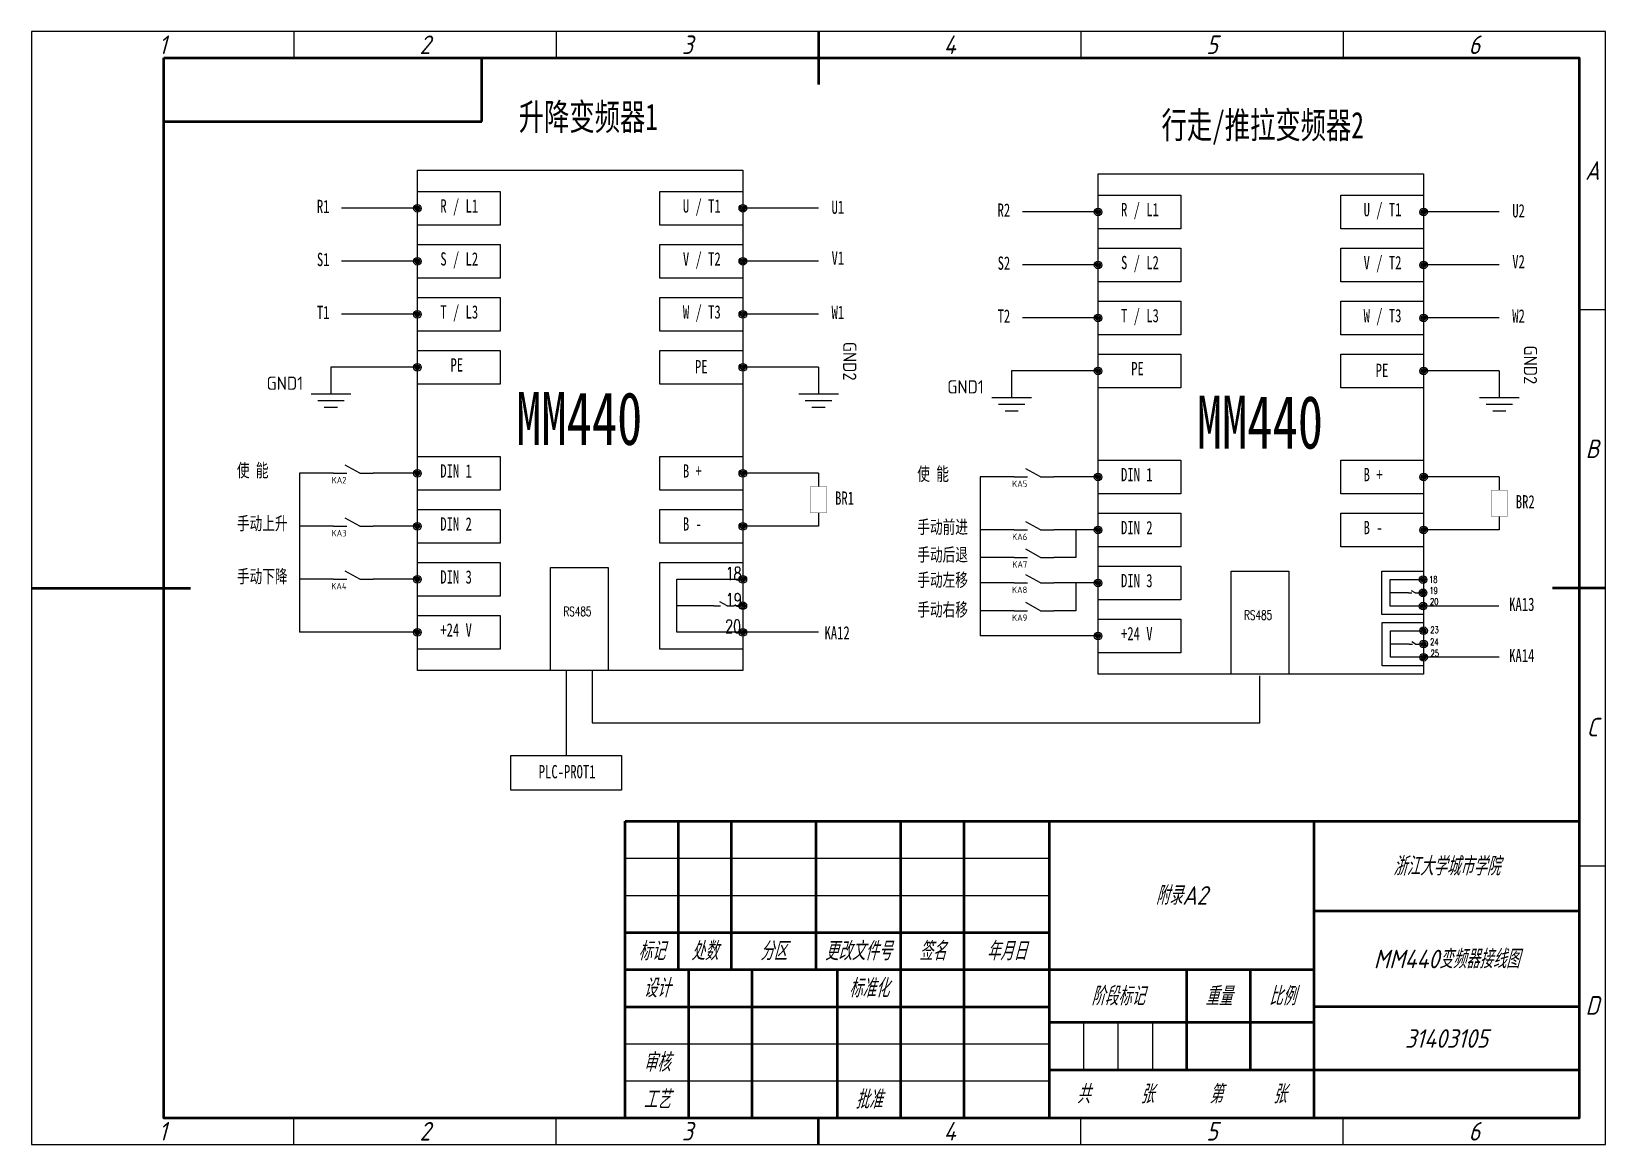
# Model space of a CAD drawing. Header units: millimetres. Extents: x -405 to 937, y 420 to 1151.
# Drawn here: x -49.4 to 247.6, y 940.9 to 1150.9 of the extents above; entities that cross this region are included whole.
import ezdxf
from ezdxf.enums import TextEntityAlignment as Align

# ---------------------------------------------------------------- set-up
doc = ezdxf.new("R2010")
doc.units = ezdxf.units.MM
doc.layers.get('0').update_dxf_attribs({"lineweight": 25})
for name, color, linetype in [('dim', 7, 'Continuous'), ('dim @ 1', 7, 'Continuous'), ('TAGS', 51, 'Continuous')]:
    doc.layers.add(name, color=color, linetype=linetype)
for name, color, linetype, lineweight in [('文字', 254, 'Continuous', 25), ('表格图、流程图中主要表示线', 53, 'Continuous', 50), ('辅助线、网格线、投射线', 215, 'Continuous', 25)]:
    doc.layers.add(name, color=color, linetype=linetype, lineweight=lineweight)
doc.styles.add('GBeitc-35', font='gbeitc.shx', dxfattribs={"height": 3.5, "bigfont": 'gbcbig.shx'})
doc.styles.add('WD_IEC', font='ISOCP2.shx', dxfattribs={"width": 0.9, "height": 4, "bigfont": 'gbcbig.shx'})
doc.styles.add('字母', font='complex.shx', dxfattribs={"width": 0.7})
doc.styles.add('工程字', font='', dxfattribs={"width": 0.7})
doc.styles.get('工程字').set_extended_font_data('FangSong_GB2312')

# ---------------------------------------------------------------- blocks, each defined once
blk = doc.blocks.new('A4横向')
at = {"layer": '表格图、流程图中主要表示线'}
for p, q in [((148.5, 210), (148.5, 200)), ((85, 193), (85, 205)), ((25, 193), (85, 193)), ((0, 105), (30, 105)), ((297, 105), (287, 105)), ((148.5, 0), (148.5, 5))]:
    blk.add_line(p, q, dxfattribs=at)
blk.add_lwpolyline([(25, 205), (292, 205), (292, 5), (25, 5)], close=True, dxfattribs=at)
at = {"layer": '辅助线、网格线、投射线'}
for p, q in [((49.5, 210), (49.5, 205)), ((99, 210), (99, 205)), ((198, 210), (198, 205)), ((247.5, 210), (247.5, 205)), ((297, 157.5), (292, 157.5)), ((297, 52.5), (292, 52.5)), ((49.5, 0), (49.5, 5)), ((99, 0), (99, 5)), ((198, 0), (198, 5)), ((247.5, 0), (247.5, 5))]:
    blk.add_line(p, q, dxfattribs=at)
blk.add_lwpolyline([(0, 0), (297, 0), (297, 210), (0, 210)], close=True, dxfattribs=at)
at = {"layer": '文字', "char_height": 3.5, "attachment_point": 5, "style": 'GBeitc-35'}
for s, width, insert in [('1', 5.5423, (24.75, 207.5)), ('2', 5.5423, (74.25, 207.5)), ('3', 5.5423, (123.75, 207.5)), ('4', 5.5423, (173.25, 207.5)), ('5', 5.5423, (222.75, 207.5)), ('6', 5.5423, (272.25, 207.5)), ('A', 3.5, (294.5, 183.75)), ('B', 3.5, (294.5, 131.25)), ('C', 3.5, (294.5, 78.75)), ('D', 3.5, (294.5, 26.25)), ('1', 6.2802, (24.75, 2.5)), ('2', 6.2802, (74.25, 2.5)), ('3', 6.2802, (123.75, 2.5)), ('4', 6.2802, (173.25, 2.5)), ('5', 6.2802, (222.75, 2.5)), ('6', 6.2802, (272.25, 2.5))]:
    blk.add_mtext_dynamic_manual_height_columns(s, width=width, gutter_width=17.5, heights=[0], dxfattribs=dict(at, insert=insert))
at = {"layer": '文字', "style": 'GBeitc-35'}
blk.add_attdef('产品图号', text='', height=3.5, rotation=180, dxfattribs=at).set_placement((55, 199), align=Align.MIDDLE_CENTER)
blk = doc.blocks.new('标题栏')
at = {"layer": '表格图、流程图中主要表示线'}
for p, q in [((-180, 0), (-180, 56)), ((-180, 56), (0, 56)), ((-170, 56), (-170, 28)), ((-160, 56), (-160, 28)), ((-144, 56), (-144, 28)), ((-128, 56), (-128, 0)), ((-116, 0), (-116, 56)), ((-100, 56), (-100, 0)), ((-50, 0), (-50, 56)), ((0, 39), (-50, 39)), ((-180, 35), (-100, 35)), ((-180, 28), (-50, 28)), ((-168, 0), (-168, 28)), ((-156, 0), (-156, 28)), ((-140, 28), (-140, 0)), ((-74, 9), (-74, 28)), ((-62, 9), (-62, 28)), ((-180, 21), (-100, 21)), ((0, 21), (-50, 21)), ((-50, 18), (-100, 18)), ((0, 9), (-100, 9))]:
    blk.add_line(p, q, dxfattribs=at)
at = {"layer": '辅助线、网格线、投射线'}
for p, q in [((-180, 49), (-100, 49)), ((-180, 42), (-100, 42)), ((-93.5, 18), (-93.5, 9)), ((-87, 18), (-87, 9)), ((-80.5, 18), (-80.5, 9)), ((-180, 14), (-100, 14)), ((-180, 7), (-100, 7))]:
    blk.add_line(p, q, dxfattribs=at)
at = {"layer": '文字', "char_height": 3.5, "attachment_point": 5, "style": 'GBeitc-35'}
for s, width, insert in [('标记', 10, (-175, 31.5)), ('处数', 10, (-165, 31.5)), ('分区', 16, (-152, 31.5)), ('更改文件号', 16, (-136, 31.5)), ('签名', 12, (-122, 31.5)), ('年月日', 16, (-108, 31.5)), ('设计', 12, (-174, 24.5)), ('标准化', 12, (-134, 24.5)), ('阶段标记', 26, (-87, 23)), ('重量', 12, (-68, 23)), ('比例', 12, (-56, 23)), ('审核', 12, (-174, 10.5)), ('共     张', 25, (-87.5, 4.5)), ('第     张', 25, (-62.5, 4.5)), ('工艺', 12, (-174, 3.5)), ('批准', 12, (-134, 3.5))]:
    blk.add_mtext_dynamic_manual_height_columns(s, width=width, gutter_width=17.5, heights=[0], dxfattribs=dict(at, insert=insert))
at = {"layer": '文字', "style": 'GBeitc-35'}
for tag, p in [('单位名称', (-25, 47.5)), ('材料标记', (-75, 42)), ('图样名称', (-25, 30)), ('设计签名', (-162, 24.5)), ('设计年月日', (-148, 24.5)), ('标准化签名', (-122, 24.5)), ('标准化年月日', (-108, 24.5)), ('图样代号', (-25, 15)), ('共几', (-87.5, 4.5)), ('第几', (-62.5, 4.5))]:
    blk.add_attdef(tag, text='', height=3.5, dxfattribs=at).set_placement(p, align=Align.MIDDLE_CENTER)
blk = doc.blocks.new('WDDOT')
for radius in [0.72, 0.449, 0.223]:
    blk.add_circle((0, 0), radius)
blk = doc.blocks.new('VGND2')
for p, q in [((0, 0), (0, -5)), ((-3.75, -5), (3.75, -5)), ((-2.5, -6.25), (2.5, -6.25)), ((-1.25, -7.5), (1.25, -7.5))]:
    blk.add_line(p, q)
at = {"style": 'WD_IEC'}
for tag, p in [('INST', (-5.25, 2.75)), ('LOC', (-5.25, -0.75)), ('TAG1', (-5.25, -4.25))]:
    blk.add_attdef(tag, text='', height=2.5, dxfattribs=at).set_placement(p, align=Align.RIGHT)
at = {"style": 'WD_IEC', "flags": 1}
blk.add_attdef('X2TERM01', (0, 0), '', height=0.32, dxfattribs=at)
blk = doc.blocks.new('HGND2')
for p, q in [((5, -3.75), (5, 3.75)), ((0, 0), (5, 0)), ((6.25, -2.5), (6.25, 2.5)), ((7.5, -1.25), (7.5, 1.25))]:
    blk.add_line(p, q)
at = {"style": 'WD_IEC'}
for tag, p in [('INST', (2.5, 11.63)), ('LOC', (2.5, 8.13)), ('TAG1', (2.5, 4.63))]:
    blk.add_attdef(tag, text='', height=2.5, dxfattribs=at).set_placement(p, align=Align.RIGHT)
at = {"style": 'WD_IEC', "flags": 1}
blk.add_attdef('X4TERM01', (0, 0), '', height=0.32, dxfattribs=at)
blk = doc.blocks.new('VDV1_1-')
at = {"const_width": 0.25}
blk.add_lwpolyline([(-10, -12), (-10, 0), (10, 0), (10, -12)], close=True, dxfattribs=at)
at = {"style": 'WD_IEC'}
for tag, p in [('INST', (-12.6, 4.4)), ('LOC', (-12.6, 0.9)), ('RATING4', (-12.3, -8.8)), ('RATING3', (-12.3, -5.6)), ('DESC1', (-12.6, -11.9)), ('TAG1', (-12.6, -2.6)), ('WDTAGALT', (-12.6, -22.3)), ('DESC2', (-12.6, -15.4)), ('DESC3', (-12.6, -18.9))]:
    blk.add_attdef(tag, text='', height=2.5, dxfattribs=at).set_placement(p, align=Align.RIGHT)
for tag, p in [('TERM01', (-0.6, 0.2)), ('TERM02', (12.6, -5.6))]:
    blk.add_attdef(tag, p, '', height=2, rotation=90, dxfattribs=at)
at = {"style": 'WD_IEC', "flags": 1}
for tag, p, height in [('X2TERM01', (0, 0), 0.32), ('X1TERM02', (10, -6), 0.32), ('CAT', (11.2, -11.1), 1.5), ('ASSYCODE', (11.3, -12.4), 1), ('MFG', (11.3, -9.2), 1.5), ('FAMILY', (11.3, -13.9), 1), ('CATDESC', (11.3, -15.3), 1), ('WDTYPE', (11.3, -16.7), 1)]:
    blk.add_attdef(tag, p, '', height=height, dxfattribs=at)
at = {"style": 'WD_IEC'}
for tag, p in [('RATING2', (-0.2, -9)), ('RATING1', (-0.2, -5.6))]:
    blk.add_attdef(tag, text='', height=2.5, dxfattribs=at).set_placement(p, align=Align.CENTER)
blk = doc.blocks.new('HSS21')
for p, q in [((-7.5, 0), (-2.5, 0)), ((2.5, 0), (-3.12, -3.12)), ((2.5, 0), (7.5, 0))]:
    blk.add_line(p, q)
at = {"style": 'WD_IEC'}
for tag, p in [('INST', (-2.5, 13.62)), ('LOC', (-2.5, 10.12)), ('TAG2', (-2.56, 1.34)), ('DESC2', (-2.5, -13.5)), ('DESC1', (-2.5, -10)), ('DESC3', (-2.5, -17))]:
    blk.add_attdef(tag, text='', height=2.5, dxfattribs=at).set_placement(p, align=Align.RIGHT)
for tag, p, height, flags in [('X4TERM01', (-7.5, 0), 0.32, 1), ('TERM01', (-7.5, 1), 2, 8), ('X1TERM02', (7.5, 0), 0.32, 1), ('X2LINK', (0, -0.5), 0.32, 1), ('X8LINK', (0, -2), 0.32, 1), ('CONTACT', (6.5, -2.25), 1, 1), ('FAMILY', (6.5, -3.75), 1, 1), ('COMMON', (7.75, -3.5), 1, 1)]:
    blk.add_attdef(tag, p, '', height=height, dxfattribs=dict(at, flags=flags))
at = {"style": 'WD_IEC', "flags": 8}
for tag, height, p in [('TERM02', 2, (7.5, 1)), ('XREF', 2.5, (-2.5, -6.25))]:
    blk.add_attdef(tag, text='', height=height, dxfattribs=at).set_placement(p, align=Align.RIGHT)
at = {"lineweight": 15, "style": 'WD_IEC'}
blk.add_attdef('STATE', (2.5, -6.35), '', height=2.5, dxfattribs=at)

msp = doc.modelspace()

# ---------------------------------------------------------------- linework, layer by layer
at = {"layer": 'dim'}
for p, q in [((23.44, 1117.55), (9.14, 1117.55)), ((99.14, 1117.55), (84.85, 1117.55)), ((151.88, 1116.86), (137.59, 1116.86)), ((227.59, 1116.86), (213.29, 1116.86)), ((23.44, 1107.55), (9.14, 1107.55)), ((99.14, 1107.55), (84.85, 1107.55)), ((151.88, 1106.86), (137.59, 1106.86)), ((227.59, 1106.86), (213.29, 1106.86)), ((23.44, 1097.55), (9.14, 1097.55)), ((99.14, 1097.55), (84.85, 1097.55)), ((151.88, 1096.86), (137.59, 1096.86)), ((227.59, 1096.86), (213.29, 1096.86)), ((15.28, 1087.55), (7.13, 1087.55)), ((23.44, 1087.55), (9.14, 1087.55)), ((23.44, 1087.55), (15.28, 1087.55)), ((99.14, 1087.55), (84.85, 1087.55)), ((143.72, 1086.86), (135.57, 1086.86)), ((151.88, 1086.86), (143.72, 1086.86)), ((227.59, 1086.86), (213.29, 1086.86)), ((1.21, 1067.55), (1.21, 1037.55)), ((7.6, 1067.55), (1.21, 1067.55)), ((23.44, 1067.55), (15.1, 1067.55)), ((99.14, 1067.55), (84.85, 1067.55)), ((99.14, 1067.55), (99.14, 1065.07)), ((129.65, 1066.86), (129.65, 1036.86)), ((136.04, 1066.86), (129.65, 1066.86)), ((151.88, 1066.86), (143.54, 1066.86)), ((227.59, 1066.86), (213.29, 1066.86)), ((227.59, 1066.86), (227.59, 1064.38)), ((7.6, 1057.55), (1.21, 1057.55)), ((23.44, 1057.55), (15.1, 1057.55)), ((99.14, 1057.55), (84.85, 1057.55)), ((99.14, 1060.07), (99.14, 1057.55)), ((227.59, 1059.38), (227.59, 1056.86)), ((136.04, 1056.86), (129.65, 1056.86)), ((151.88, 1056.86), (143.54, 1056.86)), ((147.71, 1056.86), (147.71, 1051.65)), ((227.59, 1056.86), (213.29, 1056.86)), ((136.04, 1051.65), (129.65, 1051.65)), ((147.71, 1051.65), (143.54, 1051.65)), ((69.21, 1050.73), (84.85, 1050.73)), ((69.21, 1034.36), (69.21, 1050.73)), ((205.4, 1049.1), (213.21, 1049.1)), ((205.4, 1040.91), (205.4, 1049.1)), ((7.6, 1047.55), (1.21, 1047.55)), ((23.44, 1047.55), (15.1, 1047.55)), ((72.42, 1037.55), (72.42, 1047.55)), ((72.42, 1047.55), (84.85, 1047.55)), ((136.04, 1046.86), (129.65, 1046.86)), ((151.88, 1046.86), (143.54, 1046.86)), ((147.71, 1046.86), (147.71, 1041.59)), ((207, 1042.5), (207, 1047.5)), ((207, 1047.5), (213.21, 1047.5)), ((79.38, 1042.55), (72.42, 1042.55)), ((84.85, 1042.55), (83.13, 1042.55)), ((210.48, 1045), (207, 1045)), ((213.21, 1042.5), (207, 1042.5)), ((213.21, 1045), (212.35, 1045)), ((227.51, 1042.5), (213.21, 1042.5)), ((136.04, 1041.59), (129.65, 1041.59)), ((147.71, 1041.59), (143.54, 1041.59)), ((213.21, 1040.91), (205.4, 1040.91)), ((23.44, 1037.55), (1.21, 1037.55)), ((84.85, 1037.55), (72.42, 1037.55)), ((99.14, 1037.55), (84.85, 1037.55)), ((151.88, 1036.86), (129.65, 1036.86)), ((205.47, 1039.43), (213.29, 1039.43)), ((205.47, 1031.25), (205.47, 1039.43)), ((207.07, 1032.84), (207.07, 1037.84)), ((207.07, 1037.84), (213.29, 1037.84)), ((84.85, 1034.36), (69.21, 1034.36)), ((210.56, 1035.34), (207.07, 1035.34)), ((213.29, 1035.34), (212.43, 1035.34)), ((213.29, 1031.25), (205.47, 1031.25)), ((213.29, 1032.84), (207.07, 1032.84)), ((227.59, 1032.84), (213.29, 1032.84)), ((51.49, 1030.35), (51.49, 1014.3)), ((56.45, 1030.35), (56.45, 1020.44)), ((182.39, 1020.44), (182.39, 1029.36)), ((56.45, 1020.44), (182.39, 1020.44))]:
    msp.add_line(p, q, dxfattribs=at)
for points in [[(23.44, 1124.75), (84.85, 1124.75), (84.85, 1030.35), (23.44, 1030.35)], [(151.88, 1124.06), (213.29, 1124.06), (213.29, 1029.66), (151.88, 1029.66)], [(23.44, 1120.73), (39.08, 1120.73), (39.08, 1114.36), (23.44, 1114.36)], [(69.21, 1120.73), (84.85, 1120.73), (84.85, 1114.36), (69.21, 1114.36)], [(151.88, 1120.05), (167.52, 1120.05), (167.52, 1113.68), (151.88, 1113.68)], [(197.66, 1120.05), (213.29, 1120.05), (213.29, 1113.68), (197.66, 1113.68)], [(23.44, 1110.73), (39.08, 1110.73), (39.08, 1104.36), (23.44, 1104.36)], [(69.21, 1110.73), (84.85, 1110.73), (84.85, 1104.36), (69.21, 1104.36)], [(151.88, 1110.05), (167.52, 1110.05), (167.52, 1103.68), (151.88, 1103.68)], [(197.66, 1110.05), (213.29, 1110.05), (213.29, 1103.68), (197.66, 1103.68)], [(23.44, 1100.73), (39.08, 1100.73), (39.08, 1094.36), (23.44, 1094.36)], [(69.21, 1100.73), (84.85, 1100.73), (84.85, 1094.36), (69.21, 1094.36)], [(151.88, 1100.05), (167.52, 1100.05), (167.52, 1093.68), (151.88, 1093.68)], [(197.66, 1100.05), (213.29, 1100.05), (213.29, 1093.68), (197.66, 1093.68)], [(23.44, 1090.73), (39.08, 1090.73), (39.08, 1084.36), (23.44, 1084.36)], [(69.21, 1090.73), (84.85, 1090.73), (84.85, 1084.36), (69.21, 1084.36)], [(151.88, 1090.05), (167.52, 1090.05), (167.52, 1083.68), (151.88, 1083.68)], [(197.66, 1090.05), (213.29, 1090.05), (213.29, 1083.68), (197.66, 1083.68)], [(23.44, 1070.73), (39.08, 1070.73), (39.08, 1064.36), (23.44, 1064.36)], [(69.21, 1070.73), (84.85, 1070.73), (84.85, 1064.36), (69.21, 1064.36)], [(151.88, 1070.05), (167.52, 1070.05), (167.52, 1063.68), (151.88, 1063.68)], [(197.66, 1070.05), (213.29, 1070.05), (213.29, 1063.68), (197.66, 1063.68)], [(23.44, 1060.73), (39.08, 1060.73), (39.08, 1054.36), (23.44, 1054.36)], [(69.21, 1060.73), (84.85, 1060.73), (84.85, 1054.36), (69.21, 1054.36)], [(151.88, 1060.05), (167.52, 1060.05), (167.52, 1053.68), (151.88, 1053.68)], [(197.66, 1060.05), (213.29, 1060.05), (213.29, 1053.68), (197.66, 1053.68)], [(23.44, 1050.73), (39.08, 1050.73), (39.08, 1044.36), (23.44, 1044.36)], [(59.42, 1030.35), (48.56, 1030.35), (48.56, 1049.78), (59.42, 1049.78)], [(151.88, 1050.05), (167.52, 1050.05), (167.52, 1043.68), (151.88, 1043.68)], [(187.86, 1029.66), (177, 1029.66), (177, 1049.1), (187.86, 1049.1)], [(23.44, 1040.73), (39.08, 1040.73), (39.08, 1034.36), (23.44, 1034.36)], [(151.88, 1040.05), (167.52, 1040.05), (167.52, 1033.68), (151.88, 1033.68)], [(41.05, 1014.29), (61.93, 1014.3), (61.93, 1007.76), (41.05, 1007.74)]]:
    msp.add_lwpolyline(points, close=True, dxfattribs=at)

# ---------------------------------------------------------------- block references
msp.add_blockref('A4横向', (-49.37, 940.91), dxfattribs=at)
at = {"layer": 'dim', "rotation": 270}
for p in [(23.44, 1117.55), (84.85, 1117.55), (151.88, 1116.86), (213.29, 1116.86), (23.44, 1107.55), (84.85, 1107.55), (151.88, 1106.86), (213.29, 1106.86), (23.44, 1097.55), (84.85, 1097.55), (151.88, 1096.86), (213.29, 1096.86), (23.44, 1087.55), (23.44, 1087.55), (84.85, 1087.55), (151.88, 1086.86), (213.29, 1086.86), (23.44, 1067.55), (84.85, 1067.55), (151.88, 1066.86), (213.29, 1066.86), (23.44, 1057.55), (84.85, 1057.55), (151.88, 1056.86), (213.29, 1056.86), (23.44, 1047.55), (84.85, 1047.55), (151.88, 1046.86), (213.21, 1047.5), (213.21, 1045), (84.85, 1042.55), (213.21, 1042.5), (23.44, 1037.55), (84.85, 1037.55), (151.88, 1036.86), (213.29, 1037.84), (213.29, 1035.34), (213.29, 1032.84)]:
    msp.add_blockref('WDDOT', p, dxfattribs=at)
at = {"layer": 'dim'}
ref = msp.add_blockref('HGND2', (99.14, 1087.55), dxfattribs=dict(at, rotation=270))
ref.add_attrib('TAG1', 'GND2', dxfattribs={"layer": 'TAGS', "height": 2.5, "rotation": 270, "style": 'WD_IEC'}).set_placement((103.78, 1085.05), align=Align.RIGHT)
ref = msp.add_blockref('HGND2', (227.59, 1086.86), dxfattribs=dict(at, rotation=270))
ref.add_attrib('TAG1', 'GND2', dxfattribs={"layer": 'TAGS', "height": 2.5, "rotation": 270, "style": 'WD_IEC'}).set_placement((232.22, 1084.36), align=Align.RIGHT)
ref = msp.add_blockref('VGND2', (7.13, 1087.55), dxfattribs=at)
ref.add_attrib('TAG1', 'GND1', dxfattribs={"layer": 'TAGS', "height": 2.5, "style": 'WD_IEC'}).set_placement((1.88, 1083.3), align=Align.RIGHT)
ref = msp.add_blockref('VGND2', (135.57, 1086.86), dxfattribs=at)
ref.add_attrib('TAG1', 'GND1', dxfattribs={"layer": 'TAGS', "height": 2.5, "style": 'WD_IEC'}).set_placement((130.32, 1082.61), align=Align.RIGHT)
ref = msp.add_blockref('HSS21', (11.35, 1067.55), dxfattribs=dict(at, xscale=-0.5, yscale=0.5, zscale=0.5, rotation=180))
ref.add_attrib('TAG2', 'KA2', dxfattribs={"layer": 'TAGS', "height": 1.25, "style": 'WD_IEC'}).set_placement((10.07, 1065.63), align=Align.RIGHT)
ref = msp.add_blockref('HSS21', (139.79, 1066.86), dxfattribs=dict(at, xscale=-0.5, yscale=0.5, zscale=0.5, rotation=180))
ref.add_attrib('TAG2', 'KA5', dxfattribs={"layer": 'TAGS', "height": 1.25, "style": 'WD_IEC'}).set_placement((138.51, 1064.94), align=Align.RIGHT)
for name, p, xscale, yscale, zscale, rotation in [('VDV1_1-', (100.64, 1062.57), 0.25, 0.25, 0.25, 270), ('VDV1_1-', (229.09, 1061.88), 0.25, 0.25, 0.25, 270), ('HSS21', (81.26, 1042.55), -0.25, 0.25, 0.25, 180), ('HSS21', (211.42, 1045), -0.125, 0.125, 0.125, 180), ('HSS21', (211.49, 1035.34), -0.125, 0.125, 0.125, 180)]:
    msp.add_blockref(name, p, dxfattribs=dict(at, xscale=xscale, yscale=yscale, zscale=zscale, rotation=rotation))
ref = msp.add_blockref('HSS21', (11.35, 1057.55), dxfattribs=dict(at, xscale=-0.5, yscale=0.5, zscale=0.5, rotation=180))
ref.add_attrib('TAG2', 'KA3', dxfattribs={"layer": 'TAGS', "height": 1.25, "style": 'WD_IEC'}).set_placement((10.07, 1055.63), align=Align.RIGHT)
ref = msp.add_blockref('HSS21', (139.79, 1056.86), dxfattribs=dict(at, xscale=-0.5, yscale=0.5, zscale=0.5, rotation=180))
ref.add_attrib('TAG2', 'KA6', dxfattribs={"layer": 'TAGS', "height": 1.25, "style": 'WD_IEC'}).set_placement((138.51, 1054.94), align=Align.RIGHT)
ref = msp.add_blockref('HSS21', (139.79, 1051.65), dxfattribs=dict(at, xscale=-0.5, yscale=0.5, zscale=0.5, rotation=180))
ref.add_attrib('TAG2', 'KA7', dxfattribs={"layer": 'TAGS', "height": 1.25, "style": 'WD_IEC'}).set_placement((138.51, 1049.73), align=Align.RIGHT)
ref = msp.add_blockref('HSS21', (11.35, 1047.55), dxfattribs=dict(at, xscale=-0.5, yscale=0.5, zscale=0.5, rotation=180))
ref.add_attrib('TAG2', 'KA4', dxfattribs={"layer": 'TAGS', "height": 1.25, "style": 'WD_IEC'}).set_placement((10.07, 1045.63), align=Align.RIGHT)
ref = msp.add_blockref('HSS21', (139.79, 1046.86), dxfattribs=dict(at, xscale=-0.5, yscale=0.5, zscale=0.5, rotation=180))
ref.add_attrib('TAG2', 'KA8', dxfattribs={"layer": 'TAGS', "height": 1.25, "style": 'WD_IEC'}).set_placement((138.51, 1044.94), align=Align.RIGHT)
ref = msp.add_blockref('HSS21', (139.79, 1041.59), dxfattribs=dict(at, xscale=-0.5, yscale=0.5, zscale=0.5, rotation=180))
ref.add_attrib('TAG2', 'KA9', dxfattribs={"layer": 'TAGS', "height": 1.25, "style": 'WD_IEC'}).set_placement((138.51, 1039.67), align=Align.RIGHT)
msp.add_blockref('标题栏', (242.63, 945.91), dxfattribs=at).add_auto_attribs({'图样代号': '31403105', '图样名称': 'MM440变频器接线图', '单位名称': '浙江大学城市学院', '材料标记': '附录A2'})

# ---------------------------------------------------------------- texts
at = {"layer": 'dim', "style": '字母', "width": 0.7}
msp.add_text('20', height=2.5, dxfattribs=at).set_placement((81.51, 1037.43))
at = {"layer": 'dim', "attachment_point": 1, "style": '字母'}
for s, width, gutter_width, heights, insert, char_height in [('{\\fSimSun|b0|i0|c134|p2;R1}', 30.1043, 17.5, [0], (4.48, 1119.15), 2.5), ('{\\fSimSun|b0|i0|c134|p2;R / L1}', 30.1043, 17.5, [0], (27.77, 1119.25), 2.5), ('{\\fSimSun|b0|i0|c134|p2;U / T1}', 30.1043, 17.5, [0], (73.54, 1119.25), 2.5), ('{\\fSimSun|b0|i0|c134|p2;U1}', 30.1043, 17.5, [0], (101.59, 1119.02), 2.5), ('{\\fSimSun|b0|i0|c134|p2;R2}', 30.1043, 17.5, [0], (132.92, 1118.46), 2.5), ('{\\fSimSun|b0|i0|c134|p2;R / L1}', 30.1043, 17.5, [0], (156.21, 1118.56), 2.5), ('{\\fSimSun|b0|i0|c134|p2;U / T1}', 30.1043, 17.5, [0], (201.98, 1118.56), 2.5), ('{\\fSimSun|b0|i0|c134|p2;U2}', 30.1043, 17.5, [0], (230.03, 1118.33), 2.5), ('{\\fSimSun|b0|i0|c134|p2;S1}', 30.1043, 17.5, [0], (4.48, 1109.15), 2.5), ('{\\fSimSun|b0|i0|c134|p2;S / L2}', 30.1043, 17.5, [0], (27.77, 1109.25), 2.5), ('{\\fSimSun|b0|i0|c134|p2;V / T2}', 30.1043, 17.5, [0], (73.54, 1109.25), 2.5), ('{\\fSimSun|b0|i0|c134|p2;V1}', 30.1043, 17.5, [0], (101.59, 1109.43), 2.5), ('{\\fSimSun|b0|i0|c134|p2;S2}', 30.1043, 17.5, [0], (132.92, 1108.46), 2.5), ('{\\fSimSun|b0|i0|c134|p2;S / L2}', 30.1043, 17.5, [0], (156.21, 1108.56), 2.5), ('{\\fSimSun|b0|i0|c134|p2;V / T2}', 30.1043, 17.5, [0], (201.98, 1108.56), 2.5), ('{\\fSimSun|b0|i0|c134|p2;V2}', 30.1043, 17.5, [0], (230.03, 1108.75), 2.5), ('{\\fSimSun|b0|i0|c134|p2;T1}', 30.1043, 17.5, [0], (4.48, 1099.15), 2.5), ('{\\fSimSun|b0|i0|c134|p2;T / L3}', 30.1043, 17.5, [0], (27.77, 1099.25), 2.5), ('{\\fSimSun|b0|i0|c134|p2;W / T3}', 30.1043, 17.5, [0], (73.54, 1099.25), 2.5), ('{\\fSimSun|b0|i0|c134|p2;W1}', 30.1043, 17.5, [0], (101.59, 1099.18), 2.5), ('{\\fSimSun|b0|i0|c134|p2;T2}', 30.1043, 17.5, [0], (132.92, 1098.46), 2.5), ('{\\fSimSun|b0|i0|c134|p2;T / L3}', 30.1043, 17.5, [0], (156.21, 1098.56), 2.5), ('{\\fSimSun|b0|i0|c134|p2;W / T3}', 30.1043, 17.5, [0], (201.98, 1098.56), 2.5), ('{\\fSimSun|b0|i0|c134|p2;W2}', 30.1043, 17.5, [0], (230.03, 1098.49), 2.5), ('{\\fSimSun|b0|i0|c134|p2;PE}', 30.1043, 17.5, [0], (29.69, 1089.25), 2.5), ('{\\fSimSun|b0|i0|c134|p2;PE}', 30.1043, 17.5, [0], (75.82, 1088.92), 2.5), ('{\\fSimSun|b0|i0|c134|p2;PE}', 30.1043, 17.5, [0], (158.13, 1088.56), 2.5), ('{\\fSimSun|b0|i0|c134|p2;PE}', 30.1043, 17.5, [0], (204.26, 1088.23), 2.5), ('{\\fSimSun|b0|i0|c134|p2;使 能}', 30.1043, 17.5, [0], (-10.61, 1069.36), 2.5), ('{\\fSimSun|b0|i0|c134|p2;DIN 1}', 30.1043, 17.5, [0], (27.77, 1069.25), 2.5), ('{\\fSimSun|b0|i0|c134|p2;B +}', 30.1043, 17.5, [0], (73.54, 1069.25), 2.5), ('{\\fSimSun|b0|i0|c134|p2;使 能}', 30.1043, 17.5, [0], (117.77, 1068.68), 2.5), ('{\\fSimSun|b0|i0|c134|p2;DIN 1}', 30.1043, 17.5, [0], (156.21, 1068.56), 2.5), ('{\\fSimSun|b0|i0|c134|p2;B +}', 30.1043, 17.5, [0], (201.98, 1068.56), 2.5), ('{\\fSimSun|b0|i0|c134|p2;BR1}', 30.1043, 17.5, [0], (102.26, 1064.12), 2.5), ('{\\fSimSun|b0|i0|c134|p2;BR2}', 30.1043, 17.5, [0], (230.7, 1063.43), 2.5), ('{\\fSimSun|b0|i0|c134|p2;手动上升}', 30.1043, 17.5, [0], (-10.61, 1059.36), 2.5), ('{\\fSimSun|b0|i0|c134|p2;DIN 2}', 30.1043, 17.5, [0], (27.77, 1059.25), 2.5), ('{\\fSimSun|b0|i0|c134|p2;B -}', 30.1043, 17.5, [0], (73.54, 1059.25), 2.5), ('{\\fSimSun|b0|i0|c134|p2;手动前进}', 30.1043, 17.5, [0], (117.77, 1058.68), 2.5), ('{\\fSimSun|b0|i0|c134|p2;DIN 2}', 30.1043, 17.5, [0], (156.21, 1058.56), 2.5), ('{\\fSimSun|b0|i0|c134|p2;B -}', 30.1043, 17.5, [0], (201.98, 1058.56), 2.5), ('{\\fSimSun|b0|i0|c134|p2;手动后退}', 30.1043, 17.5, [0], (117.77, 1053.45), 2.5), ('{\\fSimSun|b0|i0|c134|p2;手动下降}', 30.1043, 17.5, [0], (-10.61, 1049.36), 2.5), ('{\\fSimSun|b0|i0|c134|p2;DIN 3}', 30.1043, 17.5, [0], (27.77, 1049.25), 2.5), ('18', 9.0758, 17.5, [0], (81.62, 1049.87), 2.5), ('{\\fSimSun|b0|i0|c134|p2;手动左移}', 30.1043, 17.5, [0], (117.77, 1048.68), 2.5), ('{\\fSimSun|b0|i0|c134|p2;DIN 3}', 30.1043, 17.5, [0], (156.21, 1048.56), 2.5), ('18', 9.0758, 17.5, [0], (214.33, 1048.16), 1.25), ('19', 9.0758, 17.5, [0], (214.4, 1046.04), 1.25), ('19', 9.0758, 17.5, [0], (81.65, 1044.95), 2.5), ('{\\fSimSun|b0|i0|c134|p2;手动右移}', 30.1043, 17.5, [0], (117.77, 1043.09), 2.5), ('20', 9.0758, 17.5, [0], (214.51, 1043.96), 1.25), ('{\\fSimSun|b0|i0|c134|p2;KA13}', 30.1043, 17.5, [0], (229.45, 1044.09), 2.5), ('RS485', 0.1324, 0.05, [0], (50.98, 1042.37), 1.75), ('RS485', 0.1324, 0.05, [0], (179.42, 1041.68), 1.75), ('{\\fSimSun|b0|i0|c134|p2;+24 V}', 30.1043, 17.5, [0], (27.77, 1039.25), 2.5), ('{\\fSimSun|b0|i0|c134|p2;KA12}', 7.9788, 17.5, [0], (100.26, 1038.7), 2.5), ('{\\fSimSun|b0|i0|c134|p2;+24 V}', 30.1043, 17.5, [0], (156.21, 1038.56), 2.5), ('23', 9.0758, 17.5, [0], (214.57, 1038.65), 1.25), ('24', 9.0758, 17.5, [0], (214.53, 1036.36), 1.25), ('25', 9.0758, 17.5, [0], (214.63, 1034.23), 1.25), ('{\\fSimSun|b0|i0|c134|p2;KA14}', 30.1043, 17.5, [0], (229.45, 1034.42), 2.5), ('{\\fSimSun|b0|i0|c134|p2;PLC-PROT1}', 22.6843, 17.5, [5.22], (46.34, 1012.51), 2.5)]:
    msp.add_mtext_dynamic_manual_height_columns(s, width=width, gutter_width=gutter_width, heights=heights, dxfattribs=dict(at, insert=insert, char_height=char_height))
at = {"layer": 'dim @ 1', "attachment_point": 1, "style": '工程字'}
for s, width, insert, char_height in [('{\\fSimSun|b0|i0|c134|p2;升降变频器1}', 71.9524, (42.57, 1137.32), 5), ('{\\fSimSun|b0|i0|c134|p2;行走/推拉变频器2}', 93.7844, (163.86, 1135.75), 5), ('{\\fSimSun|b0|i0|c134|p2;MM440}', 53.0064, (42.07, 1082.9), 10), ('{\\fSimSun|b0|i0|c134|p2;MM440}', 53.0064, (170.51, 1082.22), 10)]:
    msp.add_mtext_dynamic_manual_height_columns(s, width=width, gutter_width=17.5, heights=[0], dxfattribs=dict(at, insert=insert, char_height=char_height))

doc.saveas('drawing.dxf')
